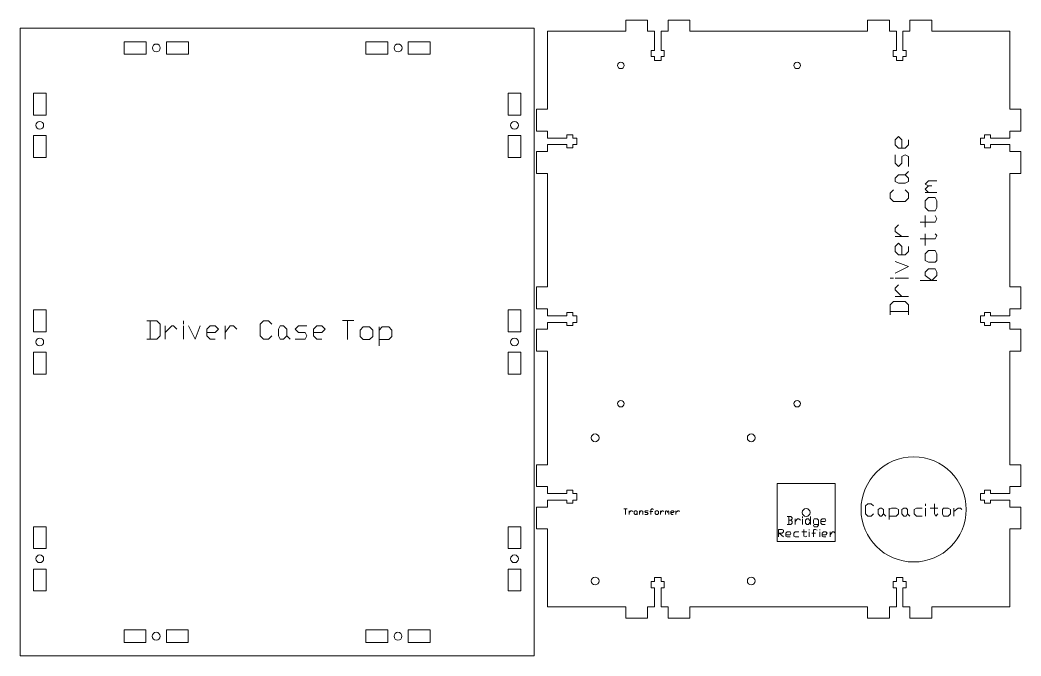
# Model space of a CAD drawing. Header units: inches. Extents: x 0.3 to 31.8, y 3.3 to 15.5.
# Drawn here: x 12.56 to 31.79, y 3.29 to 15.51 of the extents above; entities that cross this region are included whole.
import ezdxf

# ---------------------------------------------------------------- set-up
doc = ezdxf.new("R2010")
doc.units = ezdxf.units.IN
doc.header["$MEASUREMENT"] = 0
doc.layers.add('CUT_SHEET_7_-_OPTIONAL_PAR', color=179, linetype='Continuous')

msp = doc.modelspace()

# ---------------------------------------------------------------- linework, layer by layer
at = {"layer": 'CUT_SHEET_7_-_OPTIONAL_PAR', "color": 3, "lineweight": 0}
for p, q in [((24.193, 15.295), (24.193, 15.51)), ((24.193, 15.51), (24.613, 15.51)), ((24.613, 15.51), (24.613, 15.295)), ((25.007, 15.295), (25.007, 15.51)), ((25.007, 15.51), (25.427, 15.51)), ((25.427, 15.51), (25.427, 15.295)), ((28.838, 15.295), (28.838, 15.51)), ((28.838, 15.51), (29.258, 15.51)), ((29.258, 15.51), (29.258, 15.295)), ((29.652, 15.295), (29.652, 15.51)), ((29.652, 15.51), (30.072, 15.51)), ((30.072, 15.51), (30.072, 15.295)), ((12.56, 3.295), (12.56, 15.354)), ((12.56, 15.354), (22.437, 15.354)), ((22.437, 15.354), (22.437, 3.295)), ((22.694, 13.795), (22.694, 15.295)), ((22.694, 15.295), (24.193, 15.295)), ((24.613, 15.295), (24.747, 15.295)), ((24.747, 15.295), (24.747, 14.927)), ((24.873, 14.927), (24.873, 15.295)), ((24.873, 15.295), (25.007, 15.295)), ((25.427, 15.295), (28.838, 15.295)), ((29.258, 15.295), (29.392, 15.295)), ((29.392, 15.295), (29.392, 14.927)), ((29.518, 14.927), (29.518, 15.295)), ((29.518, 15.295), (29.652, 15.295)), ((30.072, 15.295), (31.571, 15.295)), ((31.571, 15.295), (31.571, 13.795)), ((24.747, 14.927), (24.685, 14.927)), ((24.685, 14.927), (24.685, 14.809)), ((24.685, 14.809), (24.747, 14.809)), ((24.747, 14.809), (24.747, 14.73)), ((24.935, 14.927), (24.873, 14.927)), ((24.873, 14.73), (24.873, 14.809)), ((24.873, 14.809), (24.935, 14.809)), ((24.935, 14.809), (24.935, 14.927)), ((29.392, 14.927), (29.33, 14.927)), ((29.33, 14.927), (29.33, 14.809)), ((29.33, 14.809), (29.392, 14.809)), ((29.392, 14.809), (29.392, 14.73)), ((29.58, 14.927), (29.518, 14.927)), ((29.518, 14.73), (29.518, 14.809)), ((29.518, 14.809), (29.58, 14.809)), ((29.58, 14.809), (29.58, 14.927)), ((24.747, 14.73), (24.873, 14.73)), ((29.392, 14.73), (29.518, 14.73)), ((22.479, 13.375), (22.479, 13.795)), ((22.479, 13.795), (22.694, 13.795)), ((31.571, 13.795), (31.786, 13.795)), ((31.786, 13.795), (31.786, 13.375)), ((22.694, 13.375), (22.479, 13.375)), ((22.694, 13.242), (22.694, 13.375)), ((23.18, 13.304), (23.062, 13.304)), ((23.062, 13.304), (23.062, 13.242)), ((23.18, 13.242), (23.18, 13.304)), ((31.203, 13.304), (31.085, 13.304)), ((31.085, 13.304), (31.085, 13.242)), ((31.203, 13.242), (31.203, 13.304)), ((31.786, 13.375), (31.571, 13.375)), ((31.571, 13.375), (31.571, 13.242)), ((23.062, 13.242), (22.694, 13.242)), ((22.694, 12.982), (22.694, 13.116)), ((22.694, 13.116), (23.062, 13.116)), ((23.062, 13.116), (23.062, 13.054)), ((23.258, 13.242), (23.18, 13.242)), ((23.18, 13.054), (23.18, 13.116)), ((23.18, 13.116), (23.258, 13.116)), ((23.258, 13.116), (23.258, 13.242)), ((31.085, 13.242), (31.006, 13.242)), ((31.006, 13.242), (31.006, 13.116)), ((31.006, 13.116), (31.085, 13.116)), ((31.085, 13.116), (31.085, 13.054)), ((31.571, 13.242), (31.203, 13.242)), ((31.203, 13.054), (31.203, 13.116)), ((31.203, 13.116), (31.571, 13.116)), ((31.571, 13.116), (31.571, 12.982)), ((22.479, 12.562), (22.479, 12.982)), ((22.479, 12.982), (22.694, 12.982)), ((23.062, 13.054), (23.18, 13.054)), ((31.085, 13.054), (31.203, 13.054)), ((31.571, 12.982), (31.786, 12.982)), ((31.786, 12.982), (31.786, 12.562)), ((22.694, 12.562), (22.479, 12.562)), ((22.694, 10.382), (22.694, 12.562)), ((31.786, 12.562), (31.571, 12.562)), ((31.571, 12.562), (31.571, 10.382)), ((22.479, 9.962), (22.479, 10.382)), ((22.479, 10.382), (22.694, 10.382)), ((31.571, 10.382), (31.786, 10.382)), ((31.786, 10.382), (31.786, 9.962)), ((22.694, 9.962), (22.479, 9.962)), ((22.694, 9.828), (22.694, 9.962)), ((23.062, 9.828), (22.694, 9.828)), ((23.18, 9.89), (23.062, 9.89)), ((23.062, 9.89), (23.062, 9.828)), ((23.18, 9.828), (23.18, 9.89)), ((23.258, 9.828), (23.18, 9.828)), ((23.258, 9.702), (23.258, 9.828)), ((31.085, 9.828), (31.006, 9.828)), ((31.006, 9.828), (31.006, 9.702)), ((31.203, 9.89), (31.085, 9.89)), ((31.085, 9.89), (31.085, 9.828)), ((31.203, 9.828), (31.203, 9.89)), ((31.571, 9.828), (31.203, 9.828)), ((31.786, 9.962), (31.571, 9.962)), ((31.571, 9.962), (31.571, 9.828)), ((22.694, 9.569), (22.694, 9.702)), ((22.694, 9.702), (23.062, 9.702)), ((23.062, 9.702), (23.062, 9.64)), ((23.062, 9.64), (23.18, 9.64)), ((23.18, 9.64), (23.18, 9.702)), ((23.18, 9.702), (23.258, 9.702)), ((31.006, 9.702), (31.085, 9.702)), ((31.085, 9.702), (31.085, 9.64)), ((31.085, 9.64), (31.203, 9.64)), ((31.203, 9.64), (31.203, 9.702)), ((31.203, 9.702), (31.571, 9.702)), ((31.571, 9.702), (31.571, 9.569)), ((22.479, 9.149), (22.479, 9.569)), ((22.479, 9.569), (22.694, 9.569)), ((31.571, 9.569), (31.786, 9.569)), ((31.786, 9.569), (31.786, 9.149)), ((22.694, 9.149), (22.479, 9.149)), ((22.694, 6.969), (22.694, 9.149)), ((31.786, 9.149), (31.571, 9.149)), ((31.571, 9.149), (31.571, 6.969)), ((22.479, 6.549), (22.479, 6.969)), ((22.479, 6.969), (22.694, 6.969)), ((31.571, 6.969), (31.786, 6.969)), ((31.786, 6.969), (31.786, 6.549)), ((22.694, 6.549), (22.479, 6.549)), ((22.694, 6.415), (22.694, 6.549)), ((31.786, 6.549), (31.571, 6.549)), ((31.571, 6.549), (31.571, 6.415)), ((23.062, 6.415), (22.694, 6.415)), ((23.18, 6.477), (23.062, 6.477)), ((23.062, 6.477), (23.062, 6.415)), ((23.18, 6.415), (23.18, 6.477)), ((23.258, 6.415), (23.18, 6.415)), ((23.258, 6.289), (23.258, 6.415)), ((31.085, 6.415), (31.006, 6.415)), ((31.006, 6.415), (31.006, 6.289)), ((31.203, 6.477), (31.085, 6.477)), ((31.085, 6.477), (31.085, 6.415)), ((31.203, 6.415), (31.203, 6.477)), ((31.571, 6.415), (31.203, 6.415)), ((22.479, 5.735), (22.479, 6.155)), ((22.479, 6.155), (22.694, 6.155)), ((22.694, 6.155), (22.694, 6.289)), ((22.694, 6.289), (23.062, 6.289)), ((23.062, 6.289), (23.062, 6.227)), ((23.062, 6.227), (23.18, 6.227)), ((23.18, 6.227), (23.18, 6.289)), ((23.18, 6.289), (23.258, 6.289)), ((31.006, 6.289), (31.085, 6.289)), ((31.085, 6.289), (31.085, 6.227)), ((31.085, 6.227), (31.203, 6.227)), ((31.203, 6.227), (31.203, 6.289)), ((31.203, 6.289), (31.571, 6.289)), ((31.571, 6.289), (31.571, 6.155)), ((31.571, 6.155), (31.786, 6.155)), ((31.786, 6.155), (31.786, 5.735)), ((22.694, 5.735), (22.479, 5.735)), ((22.694, 4.236), (22.694, 5.735)), ((31.786, 5.735), (31.571, 5.735)), ((31.571, 5.735), (31.571, 4.236)), ((24.747, 4.722), (24.685, 4.722)), ((24.685, 4.722), (24.685, 4.604)), ((24.873, 4.8), (24.747, 4.8)), ((24.747, 4.8), (24.747, 4.722)), ((24.873, 4.722), (24.873, 4.8)), ((24.935, 4.722), (24.873, 4.722)), ((24.935, 4.604), (24.935, 4.722)), ((29.392, 4.722), (29.33, 4.722)), ((29.33, 4.722), (29.33, 4.604)), ((29.518, 4.8), (29.392, 4.8)), ((29.392, 4.8), (29.392, 4.722)), ((29.518, 4.722), (29.518, 4.8)), ((29.58, 4.722), (29.518, 4.722)), ((29.58, 4.604), (29.58, 4.722)), ((24.685, 4.604), (24.747, 4.604)), ((24.747, 4.604), (24.747, 4.236)), ((24.873, 4.236), (24.873, 4.604)), ((24.873, 4.604), (24.935, 4.604)), ((29.33, 4.604), (29.392, 4.604)), ((29.392, 4.604), (29.392, 4.236)), ((29.518, 4.236), (29.518, 4.604)), ((29.518, 4.604), (29.58, 4.604)), ((24.193, 4.236), (22.694, 4.236)), ((24.193, 4.021), (24.193, 4.236)), ((24.747, 4.236), (24.613, 4.236)), ((24.613, 4.236), (24.613, 4.021)), ((25.007, 4.236), (24.873, 4.236)), ((25.007, 4.021), (25.007, 4.236)), ((28.838, 4.236), (25.427, 4.236)), ((25.427, 4.236), (25.427, 4.021)), ((28.838, 4.021), (28.838, 4.236)), ((29.392, 4.236), (29.258, 4.236)), ((29.258, 4.236), (29.258, 4.021)), ((29.652, 4.236), (29.518, 4.236)), ((29.652, 4.021), (29.652, 4.236)), ((31.571, 4.236), (30.072, 4.236)), ((30.072, 4.236), (30.072, 4.021)), ((24.613, 4.021), (24.193, 4.021)), ((25.427, 4.021), (25.007, 4.021)), ((29.258, 4.021), (28.838, 4.021)), ((30.072, 4.021), (29.652, 4.021)), ((22.437, 3.295), (12.56, 3.295))]:
    msp.add_line(p, q, dxfattribs=at)
at = {"layer": 'CUT_SHEET_7_-_OPTIONAL_PAR', "color": 1, "lineweight": 0}
for p, q in [((14.56, 14.854), (14.56, 15.094)), ((14.56, 15.094), (14.98, 15.094)), ((14.98, 15.094), (14.98, 14.854)), ((15.373, 14.854), (15.373, 15.094)), ((15.373, 15.094), (15.793, 15.094)), ((15.793, 15.094), (15.793, 14.854)), ((19.205, 14.854), (19.205, 15.094)), ((19.205, 15.094), (19.625, 15.094)), ((19.625, 15.094), (19.625, 14.854)), ((20.018, 14.854), (20.018, 15.094)), ((20.018, 15.094), (20.438, 15.094)), ((20.438, 15.094), (20.438, 14.854)), ((14.98, 14.854), (14.56, 14.854)), ((15.793, 14.854), (15.373, 14.854)), ((19.625, 14.854), (19.205, 14.854)), ((20.438, 14.854), (20.018, 14.854)), ((12.819, 13.685), (12.819, 14.105)), ((12.819, 14.105), (13.059, 14.105)), ((13.059, 14.105), (13.059, 13.685)), ((21.938, 13.685), (21.938, 14.105)), ((21.938, 14.105), (22.178, 14.105)), ((22.178, 14.105), (22.178, 13.685)), ((13.059, 13.685), (12.819, 13.685)), ((22.178, 13.685), (21.938, 13.685)), ((12.819, 12.871), (12.819, 13.291)), ((12.819, 13.291), (13.059, 13.291)), ((13.059, 13.291), (13.059, 12.871)), ((21.938, 12.871), (21.938, 13.291)), ((21.938, 13.291), (22.178, 13.291)), ((22.178, 13.291), (22.178, 12.871)), ((13.059, 12.871), (12.819, 12.871)), ((22.178, 12.871), (21.938, 12.871)), ((12.819, 9.522), (12.819, 9.941)), ((12.819, 9.941), (13.059, 9.941)), ((13.059, 9.941), (13.059, 9.522)), ((21.938, 9.522), (21.938, 9.941)), ((21.938, 9.941), (22.178, 9.941)), ((22.178, 9.941), (22.178, 9.522)), ((13.059, 9.522), (12.819, 9.522)), ((22.178, 9.522), (21.938, 9.522)), ((12.819, 8.708), (12.819, 9.128)), ((12.819, 9.128), (13.059, 9.128)), ((13.059, 9.128), (13.059, 8.708)), ((21.938, 8.708), (21.938, 9.128)), ((21.938, 9.128), (22.178, 9.128)), ((22.178, 9.128), (22.178, 8.708)), ((13.059, 8.708), (12.819, 8.708)), ((22.178, 8.708), (21.938, 8.708)), ((12.819, 5.358), (12.819, 5.778)), ((12.819, 5.778), (13.059, 5.778)), ((13.059, 5.778), (13.059, 5.358)), ((21.938, 5.358), (21.938, 5.778)), ((21.938, 5.778), (22.178, 5.778)), ((22.178, 5.778), (22.178, 5.358)), ((13.059, 5.358), (12.819, 5.358)), ((22.178, 5.358), (21.938, 5.358)), ((12.819, 4.545), (12.819, 4.965)), ((12.819, 4.965), (13.059, 4.965)), ((13.059, 4.965), (13.059, 4.545)), ((21.938, 4.545), (21.938, 4.965)), ((21.938, 4.965), (22.178, 4.965)), ((22.178, 4.965), (22.178, 4.545)), ((13.059, 4.545), (12.819, 4.545)), ((22.178, 4.545), (21.938, 4.545)), ((14.559, 3.554), (14.559, 3.794)), ((14.559, 3.794), (14.979, 3.794)), ((14.979, 3.794), (14.979, 3.554)), ((15.372, 3.554), (15.372, 3.794)), ((15.372, 3.794), (15.792, 3.794)), ((15.792, 3.794), (15.792, 3.554)), ((19.204, 3.554), (19.204, 3.794)), ((19.204, 3.794), (19.623, 3.794)), ((19.623, 3.794), (19.623, 3.554)), ((20.017, 3.554), (20.017, 3.794)), ((20.017, 3.794), (20.437, 3.794)), ((20.437, 3.794), (20.437, 3.554)), ((14.979, 3.554), (14.559, 3.554)), ((15.792, 3.554), (15.372, 3.554)), ((19.623, 3.554), (19.204, 3.554)), ((20.437, 3.554), (20.017, 3.554))]:
    msp.add_line(p, q, dxfattribs=at)
at = {"layer": 'CUT_SHEET_7_-_OPTIONAL_PAR', "color": 7, "lineweight": 15}
for p, q in [((29.436, 13.271), (29.372, 13.207)), ((29.5, 13.207), (29.436, 13.271)), ((29.372, 13.207), (29.372, 13.111)), ((29.372, 13.111), (29.436, 13.047)), ((29.5, 13.047), (29.5, 13.207)), ((29.564, 13.047), (29.628, 13.111)), ((29.628, 13.111), (29.628, 13.207)), ((29.372, 12.76), (29.372, 12.919)), ((29.436, 13.047), (29.564, 13.047)), ((29.564, 12.919), (29.5, 12.887)), ((29.5, 12.887), (29.5, 12.76)), ((29.628, 12.887), (29.564, 12.919)), ((29.628, 12.696), (29.628, 12.887)), ((29.436, 12.696), (29.372, 12.76)), ((29.5, 12.76), (29.436, 12.696)), ((29.372, 12.472), (29.436, 12.536)), ((29.436, 12.536), (29.564, 12.536)), ((29.564, 12.536), (29.628, 12.6)), ((29.564, 12.536), (29.628, 12.472)), ((29.372, 12.408), (29.372, 12.472)), ((29.436, 12.376), (29.372, 12.408)), ((29.564, 12.376), (29.436, 12.376)), ((29.628, 12.408), (29.564, 12.376)), ((29.628, 12.472), (29.628, 12.408)), ((29.948, 12.36), (30.012, 12.424)), ((30.012, 12.328), (29.948, 12.36)), ((29.948, 12.264), (30.012, 12.328)), ((30.012, 12.424), (30.172, 12.424)), ((30.012, 12.328), (30.076, 12.328)), ((29.276, 12.184), (29.34, 12.248)), ((29.276, 12.088), (29.276, 12.184)), ((29.564, 12.248), (29.628, 12.184)), ((29.628, 12.184), (29.628, 12.088)), ((30.012, 12.2), (29.948, 12.264)), ((30.172, 12.2), (29.948, 12.2)), ((29.34, 12.024), (29.276, 12.088)), ((29.564, 12.024), (29.34, 12.024)), ((29.628, 12.088), (29.564, 12.024)), ((29.948, 12.04), (30.012, 12.104)), ((29.948, 11.912), (29.948, 12.04)), ((30.012, 12.104), (30.14, 12.104)), ((30.14, 12.104), (30.172, 12.04)), ((30.172, 12.04), (30.172, 11.912)), ((30.012, 11.848), (29.948, 11.912)), ((29.948, 11.528), (29.948, 11.752)), ((30.14, 11.848), (30.012, 11.848)), ((30.172, 11.912), (30.14, 11.848)), ((30.172, 11.688), (30.14, 11.752)), ((29.372, 11.512), (29.436, 11.576)), ((29.852, 11.624), (30.14, 11.624)), ((30.14, 11.624), (30.172, 11.688)), ((29.372, 11.448), (29.372, 11.512)), ((29.5, 11.352), (29.372, 11.448)), ((29.628, 11.352), (29.372, 11.352)), ((29.948, 11.177), (29.948, 11.4)), ((30.172, 11.368), (30.14, 11.4)), ((30.14, 11.304), (30.172, 11.368)), ((29.436, 11.225), (29.372, 11.161)), ((29.372, 11.161), (29.372, 11.065)), ((29.5, 11.161), (29.436, 11.225)), ((29.5, 11.001), (29.5, 11.161)), ((29.628, 11.065), (29.628, 11.161)), ((29.852, 11.304), (30.14, 11.304)), ((29.372, 11.065), (29.436, 11.001)), ((29.436, 11.001), (29.564, 11.001)), ((29.564, 11.001), (29.628, 11.065)), ((29.948, 11.017), (30.012, 11.081)), ((29.948, 10.889), (29.948, 11.017)), ((30.012, 11.081), (30.14, 11.081)), ((30.14, 11.081), (30.172, 11.017)), ((30.172, 11.017), (30.172, 10.889)), ((29.628, 10.777), (29.372, 10.873)), ((29.372, 10.649), (29.628, 10.777)), ((30.012, 10.857), (29.948, 10.889)), ((30.14, 10.857), (30.012, 10.857)), ((30.172, 10.889), (30.14, 10.857)), ((29.948, 10.665), (30.012, 10.729)), ((29.948, 10.601), (29.948, 10.665)), ((30.076, 10.505), (29.948, 10.601)), ((30.012, 10.729), (30.14, 10.729)), ((30.172, 10.601), (30.076, 10.505)), ((30.14, 10.729), (30.172, 10.665)), ((30.172, 10.665), (30.172, 10.601)), ((29.34, 10.553), (29.276, 10.553)), ((29.628, 10.553), (29.372, 10.553)), ((29.372, 10.361), (29.436, 10.425)), ((30.172, 10.505), (29.852, 10.505)), ((29.372, 10.329), (29.372, 10.361)), ((29.5, 10.201), (29.372, 10.329)), ((29.628, 10.201), (29.372, 10.201)), ((29.34, 10.105), (29.276, 10.041)), ((29.276, 10.041), (29.276, 9.849)), ((29.564, 10.105), (29.34, 10.105)), ((29.628, 10.041), (29.564, 10.105)), ((29.628, 9.849), (29.628, 10.041)), ((29.276, 9.913), (29.628, 9.913)), ((15.188, 9.729), (14.996, 9.729)), ((15.06, 9.729), (15.06, 9.378)), ((15.252, 9.666), (15.188, 9.729)), ((15.252, 9.442), (15.252, 9.666)), ((15.348, 9.506), (15.476, 9.634)), ((15.348, 9.378), (15.348, 9.634)), ((15.476, 9.634), (15.508, 9.634)), ((15.508, 9.634), (15.572, 9.57)), ((15.7, 9.666), (15.7, 9.729)), ((15.7, 9.378), (15.7, 9.634)), ((15.796, 9.634), (15.924, 9.378)), ((15.924, 9.378), (16.02, 9.634)), ((16.212, 9.634), (16.148, 9.57)), ((16.307, 9.634), (16.212, 9.634)), ((16.371, 9.57), (16.307, 9.634)), ((16.499, 9.506), (16.595, 9.634)), ((16.499, 9.378), (16.499, 9.634)), ((16.595, 9.634), (16.659, 9.634)), ((16.659, 9.634), (16.723, 9.57)), ((17.171, 9.666), (17.235, 9.729)), ((17.171, 9.442), (17.171, 9.666)), ((17.235, 9.729), (17.331, 9.729)), ((17.331, 9.729), (17.395, 9.666)), ((17.523, 9.57), (17.555, 9.634)), ((17.555, 9.634), (17.619, 9.634)), ((17.619, 9.634), (17.683, 9.57)), ((17.843, 9.57), (17.906, 9.634)), ((17.906, 9.634), (18.066, 9.634)), ((18.258, 9.634), (18.194, 9.57)), ((18.354, 9.634), (18.258, 9.634)), ((18.418, 9.57), (18.354, 9.634)), ((18.755, 9.738), (18.969, 9.738)), ((18.847, 9.738), (18.847, 9.372)), ((19.091, 9.555), (19.152, 9.616)), ((19.152, 9.616), (19.275, 9.616)), ((19.275, 9.616), (19.336, 9.555)), ((19.458, 9.555), (19.519, 9.616)), ((19.458, 9.249), (19.458, 9.616)), ((19.519, 9.616), (19.642, 9.616)), ((19.642, 9.616), (19.703, 9.555)), ((15.188, 9.378), (15.252, 9.442)), ((16.148, 9.57), (16.148, 9.442)), ((16.148, 9.506), (16.307, 9.506)), ((16.148, 9.442), (16.212, 9.378)), ((16.307, 9.506), (16.371, 9.57)), ((17.235, 9.378), (17.171, 9.442)), ((17.395, 9.442), (17.331, 9.378)), ((17.523, 9.442), (17.523, 9.57)), ((17.555, 9.378), (17.523, 9.442)), ((17.683, 9.442), (17.619, 9.378)), ((17.683, 9.57), (17.683, 9.442)), ((17.683, 9.442), (17.747, 9.378)), ((17.906, 9.506), (17.843, 9.57)), ((18.034, 9.506), (17.906, 9.506)), ((18.066, 9.442), (18.034, 9.506)), ((18.034, 9.378), (18.066, 9.442)), ((18.194, 9.57), (18.194, 9.442)), ((18.194, 9.506), (18.354, 9.506)), ((18.194, 9.442), (18.258, 9.378)), ((18.354, 9.506), (18.418, 9.57)), ((19.091, 9.433), (19.091, 9.555)), ((19.152, 9.372), (19.091, 9.433)), ((19.336, 9.433), (19.275, 9.372)), ((19.336, 9.555), (19.336, 9.433)), ((19.703, 9.433), (19.642, 9.372)), ((19.703, 9.555), (19.703, 9.433)), ((14.996, 9.378), (15.188, 9.378)), ((16.212, 9.378), (16.307, 9.378)), ((17.331, 9.378), (17.235, 9.378)), ((17.619, 9.378), (17.555, 9.378)), ((17.843, 9.378), (18.034, 9.378)), ((18.258, 9.378), (18.354, 9.378)), ((19.275, 9.372), (19.152, 9.372)), ((19.642, 9.372), (19.458, 9.372)), ((28.801, 6.176), (28.844, 6.219)), ((28.801, 6.023), (28.801, 6.176)), ((28.844, 6.219), (28.909, 6.219)), ((28.909, 6.219), (28.953, 6.176)), ((29.952, 6.176), (29.952, 6.219)), ((30.126, 6.219), (30.126, 6.023)), ((24.159, 6.119), (24.224, 6.119)), ((24.187, 6.119), (24.187, 6.015)), ((24.262, 6.053), (24.29, 6.081)), ((24.262, 6.015), (24.262, 6.081)), ((24.29, 6.081), (24.309, 6.081)), ((24.309, 6.081), (24.328, 6.072)), ((24.356, 6.072), (24.375, 6.081)), ((24.356, 6.034), (24.356, 6.072)), ((24.375, 6.015), (24.356, 6.034)), ((24.375, 6.081), (24.393, 6.081)), ((24.393, 6.015), (24.375, 6.015)), ((24.393, 6.081), (24.412, 6.072)), ((24.412, 6.034), (24.393, 6.015)), ((24.412, 6.072), (24.412, 6.034)), ((24.412, 6.034), (24.422, 6.015)), ((24.459, 6.053), (24.487, 6.081)), ((24.459, 6.015), (24.459, 6.081)), ((24.487, 6.081), (24.506, 6.081)), ((24.506, 6.081), (24.525, 6.072)), ((24.525, 6.072), (24.525, 6.015)), ((24.563, 6.072), (24.572, 6.081)), ((24.572, 6.053), (24.563, 6.072)), ((24.563, 6.015), (24.609, 6.015)), ((24.572, 6.081), (24.628, 6.081)), ((24.609, 6.053), (24.572, 6.053)), ((24.628, 6.034), (24.609, 6.053)), ((24.609, 6.015), (24.628, 6.034)), ((24.656, 6.072), (24.713, 6.072)), ((24.694, 6.119), (24.675, 6.1)), ((24.675, 6.1), (24.675, 6.015)), ((24.713, 6.119), (24.694, 6.119)), ((24.722, 6.1), (24.713, 6.119)), ((24.76, 6.072), (24.779, 6.081)), ((24.76, 6.034), (24.76, 6.072)), ((24.779, 6.015), (24.76, 6.034)), ((24.779, 6.081), (24.807, 6.081)), ((24.807, 6.015), (24.779, 6.015)), ((24.807, 6.081), (24.826, 6.072)), ((24.826, 6.034), (24.807, 6.015)), ((24.826, 6.072), (24.826, 6.034)), ((24.863, 6.053), (24.891, 6.081)), ((24.863, 6.015), (24.863, 6.081)), ((24.891, 6.081), (24.91, 6.081)), ((24.91, 6.081), (24.929, 6.072)), ((24.957, 6.072), (24.976, 6.081)), ((24.957, 6.015), (24.957, 6.081)), ((24.976, 6.081), (24.995, 6.072)), ((24.995, 6.072), (25.013, 6.081)), ((24.995, 6.072), (24.995, 6.053)), ((25.013, 6.081), (25.023, 6.072)), ((25.023, 6.072), (25.023, 6.015)), ((25.079, 6.081), (25.06, 6.072)), ((25.06, 6.072), (25.06, 6.034)), ((25.06, 6.053), (25.107, 6.053)), ((25.06, 6.034), (25.079, 6.015)), ((25.107, 6.081), (25.079, 6.081)), ((25.079, 6.015), (25.107, 6.015)), ((25.126, 6.072), (25.107, 6.081)), ((25.107, 6.053), (25.126, 6.072)), ((25.154, 6.053), (25.192, 6.081)), ((25.154, 6.015), (25.154, 6.081)), ((25.192, 6.081), (25.211, 6.081)), ((25.211, 6.081), (25.23, 6.072)), ((27.366, 5.974), (27.296, 5.974)), ((27.324, 5.974), (27.324, 5.82)), ((27.394, 5.946), (27.366, 5.974)), ((27.59, 5.946), (27.59, 5.974)), ((27.744, 5.974), (27.744, 5.82)), ((28.844, 5.98), (28.801, 6.023)), ((28.909, 5.98), (28.844, 5.98)), ((28.953, 6.023), (28.909, 5.98)), ((29.04, 6.11), (29.083, 6.132)), ((29.04, 6.023), (29.04, 6.11)), ((29.083, 5.98), (29.04, 6.023)), ((29.083, 6.132), (29.105, 6.132)), ((29.105, 5.98), (29.083, 5.98)), ((29.105, 6.132), (29.148, 6.11)), ((29.148, 6.023), (29.105, 5.98)), ((29.148, 6.11), (29.148, 6.023)), ((29.148, 6.023), (29.192, 5.98)), ((29.257, 6.11), (29.3, 6.132)), ((29.257, 5.915), (29.257, 6.132)), ((29.387, 5.98), (29.257, 5.98)), ((29.3, 6.132), (29.387, 6.132)), ((29.387, 6.132), (29.431, 6.11)), ((29.431, 6.023), (29.387, 5.98)), ((29.431, 6.11), (29.431, 6.023)), ((29.496, 6.11), (29.539, 6.132)), ((29.496, 6.023), (29.496, 6.11)), ((29.539, 5.98), (29.496, 6.023)), ((29.539, 6.132), (29.583, 6.132)), ((29.583, 5.98), (29.539, 5.98)), ((29.583, 6.132), (29.605, 6.11)), ((29.605, 6.023), (29.583, 5.98)), ((29.605, 6.11), (29.605, 6.023)), ((29.605, 6.023), (29.648, 5.98)), ((29.778, 6.132), (29.735, 6.11)), ((29.735, 6.11), (29.735, 6.023)), ((29.735, 6.023), (29.778, 5.98)), ((29.887, 6.132), (29.778, 6.132)), ((29.778, 5.98), (29.887, 5.98)), ((29.952, 5.98), (29.952, 6.132)), ((30.039, 6.132), (30.191, 6.132)), ((30.126, 6.023), (30.148, 5.98)), ((30.148, 5.98), (30.191, 6.023)), ((30.278, 6.11), (30.3, 6.132)), ((30.278, 6.023), (30.278, 6.11)), ((30.3, 5.98), (30.278, 6.023)), ((30.3, 6.132), (30.387, 6.132)), ((30.387, 5.98), (30.3, 5.98)), ((30.387, 6.132), (30.43, 6.11)), ((30.43, 6.023), (30.387, 5.98)), ((30.43, 6.11), (30.43, 6.023)), ((30.496, 6.067), (30.582, 6.132)), ((30.496, 5.98), (30.496, 6.132)), ((30.582, 6.132), (30.626, 6.132)), ((30.626, 6.132), (30.648, 6.11)), ((27.296, 5.82), (27.366, 5.82)), ((27.366, 5.904), (27.324, 5.904)), ((27.366, 5.904), (27.394, 5.932)), ((27.394, 5.876), (27.366, 5.904)), ((27.366, 5.82), (27.394, 5.848)), ((27.394, 5.932), (27.394, 5.946)), ((27.394, 5.848), (27.394, 5.876)), ((27.45, 5.876), (27.492, 5.932)), ((27.45, 5.82), (27.45, 5.932)), ((27.492, 5.932), (27.52, 5.932)), ((27.52, 5.932), (27.548, 5.904)), ((27.59, 5.82), (27.59, 5.932)), ((27.646, 5.904), (27.674, 5.932)), ((27.646, 5.848), (27.646, 5.904)), ((27.674, 5.82), (27.646, 5.848)), ((27.674, 5.932), (27.702, 5.932)), ((27.702, 5.82), (27.674, 5.82)), ((27.702, 5.932), (27.744, 5.876)), ((27.744, 5.876), (27.702, 5.82)), ((27.813, 5.932), (27.799, 5.904)), ((27.799, 5.904), (27.799, 5.848)), ((27.799, 5.848), (27.813, 5.82)), ((27.799, 5.806), (27.813, 5.778)), ((27.869, 5.932), (27.813, 5.932)), ((27.813, 5.82), (27.897, 5.82)), ((27.813, 5.778), (27.869, 5.778)), ((27.897, 5.904), (27.869, 5.932)), ((27.869, 5.778), (27.897, 5.806)), ((27.897, 5.806), (27.897, 5.904)), ((27.967, 5.932), (27.939, 5.904)), ((27.939, 5.904), (27.939, 5.848)), ((27.939, 5.876), (28.023, 5.876)), ((27.939, 5.848), (27.967, 5.82)), ((28.023, 5.932), (27.967, 5.932)), ((27.967, 5.82), (28.023, 5.82)), ((28.037, 5.904), (28.023, 5.932)), ((28.023, 5.876), (28.037, 5.904)), ((27.128, 5.582), (27.128, 5.722)), ((27.128, 5.722), (27.198, 5.722)), ((27.198, 5.652), (27.128, 5.652)), ((27.142, 5.652), (27.226, 5.582)), ((27.198, 5.722), (27.226, 5.708)), ((27.226, 5.68), (27.198, 5.652)), ((27.226, 5.708), (27.226, 5.68)), ((27.296, 5.68), (27.268, 5.652)), ((27.268, 5.652), (27.268, 5.596)), ((27.268, 5.624), (27.352, 5.624)), ((27.268, 5.596), (27.296, 5.582)), ((27.352, 5.68), (27.296, 5.68)), ((27.296, 5.582), (27.352, 5.582)), ((27.366, 5.652), (27.352, 5.68)), ((27.352, 5.624), (27.366, 5.652)), ((27.45, 5.68), (27.422, 5.652)), ((27.422, 5.652), (27.422, 5.596)), ((27.422, 5.596), (27.45, 5.582)), ((27.52, 5.68), (27.45, 5.68)), ((27.45, 5.582), (27.52, 5.582)), ((27.576, 5.68), (27.674, 5.68)), ((27.618, 5.722), (27.618, 5.596)), ((27.618, 5.596), (27.646, 5.582)), ((27.646, 5.582), (27.674, 5.596)), ((27.716, 5.708), (27.716, 5.722)), ((27.716, 5.582), (27.716, 5.68)), ((27.771, 5.652), (27.841, 5.652)), ((27.813, 5.722), (27.799, 5.708)), ((27.799, 5.708), (27.799, 5.582)), ((27.841, 5.722), (27.813, 5.722)), ((27.869, 5.708), (27.841, 5.722)), ((27.925, 5.708), (27.925, 5.722)), ((27.925, 5.582), (27.925, 5.68)), ((27.995, 5.68), (27.967, 5.652)), ((27.967, 5.652), (27.967, 5.596)), ((27.967, 5.624), (28.037, 5.624)), ((27.967, 5.596), (27.995, 5.582)), ((28.037, 5.68), (27.995, 5.68)), ((27.995, 5.582), (28.037, 5.582)), ((28.065, 5.652), (28.037, 5.68)), ((28.037, 5.624), (28.065, 5.652)), ((28.121, 5.624), (28.163, 5.68)), ((28.121, 5.582), (28.121, 5.68)), ((28.163, 5.68), (28.191, 5.68)), ((28.191, 5.68), (28.219, 5.652))]:
    msp.add_line(p, q, dxfattribs=at)
at = {"layer": 'CUT_SHEET_7_-_OPTIONAL_PAR', "color": 7, "lineweight": 0}
for p, q in [((27.105, 5.496), (27.105, 6.606)), ((27.105, 6.606), (28.215, 6.606)), ((28.215, 6.606), (28.215, 5.496)), ((28.215, 5.496), (27.105, 5.496))]:
    msp.add_line(p, q, dxfattribs=at)
at = {"layer": 'CUT_SHEET_7_-_OPTIONAL_PAR', "color": 1, "lineweight": 0}
for points in [[(15.102, 14.974), (15.102, 15.016), (15.135, 15.049), (15.177, 15.049)], [(15.177, 15.049), (15.218, 15.049), (15.252, 15.016), (15.252, 14.974)], [(19.747, 14.974), (19.747, 15.016), (19.78, 15.049), (19.822, 15.049)], [(19.822, 15.049), (19.863, 15.049), (19.897, 15.016), (19.897, 14.974)], [(15.177, 14.899), (15.135, 14.899), (15.102, 14.933), (15.102, 14.974)], [(15.252, 14.974), (15.252, 14.933), (15.218, 14.899), (15.177, 14.899)], [(19.822, 14.899), (19.78, 14.899), (19.747, 14.933), (19.747, 14.974)], [(19.897, 14.974), (19.897, 14.933), (19.863, 14.899), (19.822, 14.899)], [(24.036, 14.639), (24.036, 14.673), (24.064, 14.701), (24.098, 14.701)], [(24.098, 14.576), (24.064, 14.576), (24.036, 14.604), (24.036, 14.639)], [(24.098, 14.701), (24.133, 14.701), (24.161, 14.673), (24.161, 14.639)], [(24.161, 14.639), (24.161, 14.604), (24.133, 14.576), (24.098, 14.576)], [(27.425, 14.639), (27.425, 14.673), (27.453, 14.701), (27.487, 14.701)], [(27.487, 14.576), (27.453, 14.576), (27.425, 14.604), (27.425, 14.639)], [(27.487, 14.701), (27.522, 14.701), (27.55, 14.673), (27.55, 14.639)], [(27.55, 14.639), (27.55, 14.604), (27.522, 14.576), (27.487, 14.576)], [(12.864, 13.488), (12.864, 13.529), (12.898, 13.563), (12.939, 13.563)], [(12.939, 13.413), (12.898, 13.413), (12.864, 13.447), (12.864, 13.488)], [(12.939, 13.563), (12.98, 13.563), (13.014, 13.529), (13.014, 13.488)], [(13.014, 13.488), (13.014, 13.447), (12.98, 13.413), (12.939, 13.413)], [(21.983, 13.488), (21.983, 13.529), (22.016, 13.563), (22.058, 13.563)], [(22.058, 13.413), (22.016, 13.413), (21.983, 13.447), (21.983, 13.488)], [(22.058, 13.563), (22.099, 13.563), (22.133, 13.529), (22.133, 13.488)], [(22.133, 13.488), (22.133, 13.447), (22.099, 13.413), (22.058, 13.413)], [(12.864, 9.325), (12.864, 9.366), (12.898, 9.4), (12.939, 9.4)], [(12.939, 9.25), (12.898, 9.25), (12.864, 9.283), (12.864, 9.325)], [(12.939, 9.4), (12.98, 9.4), (13.014, 9.366), (13.014, 9.325)], [(13.014, 9.325), (13.014, 9.283), (12.98, 9.25), (12.939, 9.25)], [(21.983, 9.325), (21.983, 9.366), (22.016, 9.4), (22.058, 9.4)], [(22.058, 9.25), (22.016, 9.25), (21.983, 9.283), (21.983, 9.325)], [(22.058, 9.4), (22.099, 9.4), (22.133, 9.366), (22.133, 9.325)], [(22.133, 9.325), (22.133, 9.283), (22.099, 9.25), (22.058, 9.25)], [(24.036, 8.141), (24.036, 8.175), (24.064, 8.203), (24.098, 8.203)], [(24.098, 8.078), (24.064, 8.078), (24.036, 8.106), (24.036, 8.141)], [(24.098, 8.203), (24.133, 8.203), (24.161, 8.175), (24.161, 8.141)], [(24.161, 8.141), (24.161, 8.106), (24.133, 8.078), (24.098, 8.078)], [(27.425, 8.141), (27.425, 8.175), (27.453, 8.203), (27.487, 8.203)], [(27.487, 8.078), (27.453, 8.078), (27.425, 8.106), (27.425, 8.141)], [(27.487, 8.203), (27.522, 8.203), (27.55, 8.175), (27.55, 8.141)], [(27.55, 8.141), (27.55, 8.106), (27.522, 8.078), (27.487, 8.078)], [(23.531, 7.485), (23.531, 7.526), (23.564, 7.56), (23.606, 7.56)], [(23.606, 7.56), (23.647, 7.56), (23.681, 7.526), (23.681, 7.485)], [(26.53, 7.485), (26.53, 7.526), (26.564, 7.56), (26.605, 7.56)], [(26.605, 7.56), (26.646, 7.56), (26.68, 7.526), (26.68, 7.485)], [(23.606, 7.41), (23.564, 7.41), (23.531, 7.443), (23.531, 7.485)], [(23.681, 7.485), (23.681, 7.443), (23.647, 7.41), (23.606, 7.41)], [(26.605, 7.41), (26.564, 7.41), (26.53, 7.443), (26.53, 7.485)], [(26.68, 7.485), (26.68, 7.443), (26.646, 7.41), (26.605, 7.41)], [(27.585, 6.051), (27.585, 6.092), (27.618, 6.126), (27.66, 6.126)], [(27.66, 5.976), (27.618, 5.976), (27.585, 6.009), (27.585, 6.051)], [(27.66, 6.126), (27.701, 6.126), (27.735, 6.092), (27.735, 6.051)], [(27.735, 6.051), (27.735, 6.009), (27.701, 5.976), (27.66, 5.976)], [(12.864, 5.162), (12.864, 5.203), (12.898, 5.237), (12.939, 5.237)], [(12.939, 5.237), (12.98, 5.237), (13.014, 5.203), (13.014, 5.162)], [(21.983, 5.162), (21.983, 5.203), (22.016, 5.237), (22.058, 5.237)], [(22.058, 5.237), (22.099, 5.237), (22.133, 5.203), (22.133, 5.162)], [(12.939, 5.087), (12.898, 5.087), (12.864, 5.12), (12.864, 5.162)], [(13.014, 5.162), (13.014, 5.12), (12.98, 5.087), (12.939, 5.087)], [(22.058, 5.087), (22.016, 5.087), (21.983, 5.12), (21.983, 5.162)], [(22.133, 5.162), (22.133, 5.12), (22.099, 5.087), (22.058, 5.087)], [(23.531, 4.736), (23.531, 4.777), (23.564, 4.81), (23.606, 4.81)], [(23.606, 4.81), (23.647, 4.81), (23.681, 4.777), (23.681, 4.736)], [(26.53, 4.736), (26.53, 4.777), (26.564, 4.81), (26.605, 4.81)], [(26.605, 4.81), (26.646, 4.81), (26.68, 4.777), (26.68, 4.736)], [(23.606, 4.661), (23.564, 4.661), (23.531, 4.694), (23.531, 4.736)], [(23.681, 4.736), (23.681, 4.694), (23.647, 4.661), (23.606, 4.661)], [(26.605, 4.661), (26.564, 4.661), (26.53, 4.694), (26.53, 4.736)], [(26.68, 4.736), (26.68, 4.694), (26.646, 4.661), (26.605, 4.661)], [(15.1, 3.674), (15.1, 3.715), (15.134, 3.749), (15.175, 3.749)], [(15.175, 3.599), (15.134, 3.599), (15.1, 3.632), (15.1, 3.674)], [(15.175, 3.749), (15.217, 3.749), (15.25, 3.715), (15.25, 3.674)], [(15.25, 3.674), (15.25, 3.632), (15.217, 3.599), (15.175, 3.599)], [(19.745, 3.674), (19.745, 3.715), (19.779, 3.749), (19.82, 3.749)], [(19.82, 3.599), (19.779, 3.599), (19.745, 3.632), (19.745, 3.674)], [(19.82, 3.749), (19.862, 3.749), (19.895, 3.715), (19.895, 3.674)], [(19.895, 3.674), (19.895, 3.632), (19.862, 3.599), (19.82, 3.599)]]:
    msp.add_open_spline(points, degree=3, dxfattribs=at)
at = {"layer": 'CUT_SHEET_7_-_OPTIONAL_PAR', "color": 7, "lineweight": 0}
for points in [[(28.714, 6.11), (28.714, 6.668), (29.167, 7.12), (29.724, 7.12)], [(29.724, 7.12), (30.282, 7.12), (30.734, 6.668), (30.734, 6.11)], [(29.724, 5.1), (29.167, 5.1), (28.714, 5.552), (28.714, 6.11)], [(30.734, 6.11), (30.734, 5.552), (30.282, 5.1), (29.724, 5.1)]]:
    msp.add_open_spline(points, degree=3, dxfattribs=at)

doc.saveas('drawing.dxf')
